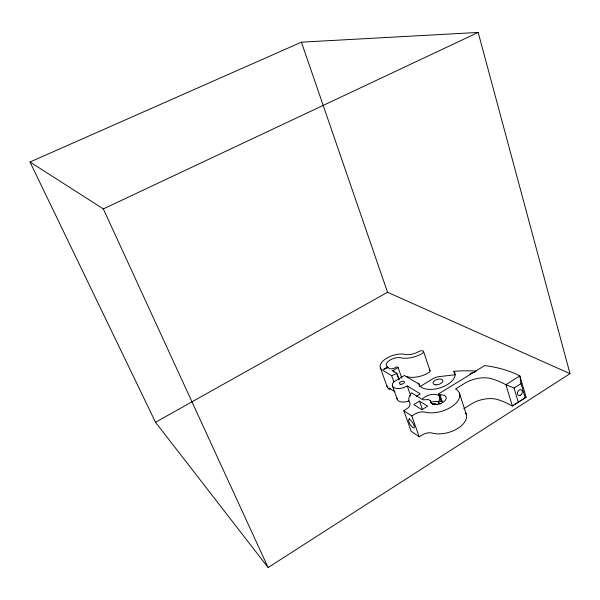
<?xml version="1.0" encoding="UTF-8"?>
<svg xmlns="http://www.w3.org/2000/svg" width="600" height="600" viewBox="0 0 600 600"><rect width="100%" height="100%" fill="white"/><g stroke="black" fill="none" stroke-linecap="round" stroke-linejoin="round"><path stroke-width="0.9" d="M465.322 412.38A21.75 12.255 -16.5 0 1 457.845 428.393A21.75 12.255 -16.5 0 1 432.345 433.08A9.015 5.205 -17.5 0 0 422.01 435L419.175 436.785L411.15 431.265L403.83 410.715L406.298 409.192A8.805 4.732 -18.6 0 0 409.732 402.855A22.065 11.768 -17.2 0 1 411.63 392.835L419.632 397.763A9.848 5.235 -17.3 0 0 421.658 399.007L423.06 399.87L428.505 399.54L430.447 400.89A8.16 4.41 -16.8 0 0 437.22 404.377A8.16 4.41 -16.8 0 0 446.092 398.91A8.16 4.41 -16.8 0 0 440.28 394.838L438.51 393.967L484.635 365.587A124.252 71.655 -17.6 0 1 517.523 374.782L519.855 375.915L526.11 397.207L512.34 406.02L510.045 404.783A103.89 62.265 -17.4 0 0 498.225 399.743A21.675 12.158 -14.5 0 0 471.375 403.987L463.822 408.735M392.175 370.62L396.908 373.11L399.3 379.875M392.228 370.575L393.338 370.365L393.96 372.12M526.11 397.207L512.34 406.02L505.905 384.697L503.603 383.528A105.023 60.427 -17.7 0 0 491.775 378.78A21.9 11.79 -15 0 0 464.715 383.303L455.535 388.972A21.975 11.873 -16.8 0 1 453.255 405.577A21.975 11.873 -16.8 0 1 425.107 412.178A9.113 5.048 -17.8 0 0 414.69 414.195L411.817 415.972L403.83 410.715M268.118 567.562L570 373.665L478.178 32.438L301.418 42.172L30 162.007L155.528 422.272L268.118 567.562L103.335 208.913L30 162.007M514.058 388.013L520.995 383.618L519.855 375.915L505.905 384.697L514.058 388.013L518.213 401.94M419.49 401.138L413.827 404.61L421.89 409.725L427.62 406.185L419.49 401.138L422.46 409.695M476.04 371.048A123.825 72.352 -17.5 0 0 453.877 371.295A18.817 9.75 -16.8 0 1 440.835 387.585A18.817 9.75 -16.8 0 1 418.702 383.212L418.118 383.565L404.415 375.472L393.825 381.81A10.02 5.145 -18.4 0 0 395.168 388.185A10.02 5.145 -18.4 0 0 407.265 385.965L420.225 393.832A21.99 11.887 -17.1 0 0 416.513 396.495M386.947 385.793A15.383 7.883 -18.4 0 0 389.228 389.19L390.525 388.41M401.783 378.105L398.07 367.545L396.795 366.803L395.482 367.582A4.853 2.393 -18.6 0 1 389.025 368.43L387.592 366.975A9.075 4.455 -18.5 0 1 389.362 360.502A9.075 4.455 -18.5 0 1 400.845 357.788A17.918 8.625 -17.8 0 0 422.272 353.445A3.232 1.575 -17.5 0 0 423.082 350.985A3.232 1.575 -17.5 0 0 418.748 351.577A11.558 5.558 -17.8 0 1 405 354.375A15.525 7.62 -18.5 0 0 385.433 359.032A15.525 7.62 -18.5 0 0 382.35 370.072L391.65 375.705L396.66 373.47L398.647 378.975M393.338 370.365L398.07 367.545M387.592 366.975L383.663 369.3L387.87 367.74M155.528 422.272L387.525 292.267L570 373.665M103.335 208.913L478.178 32.438M422.408 399.09A9.817 5.295 -17.2 0 1 435.87 394.478A9.817 5.295 -17.2 0 1 438.188 401.79L438.803 403.62L440.73 403.68M439.928 403.702L440.978 403.53M439.463 403.755L438.188 401.79M438.57 402.135A8.13 4.447 -16.7 0 1 442.207 401.347L440.692 400.447L438.51 393.967M394.98 391.815L388.748 387.87L389.228 389.19M380.438 368.055L387.293 387.082M391.65 375.705L393.825 381.81M392.355 385.612L397.132 398.97M411.817 415.972L419.175 436.785M407.257 385.965L410.812 396.105M301.418 42.172L387.525 292.267M418.702 383.212L419.888 386.655L432.645 378.907A9.525 4.973 -16.8 0 1 438.877 376.657L455.01 374.775L453.877 371.295M430.478 400.74L431.31 403.178M440.025 394.853L442.207 401.347M423.615 351.653L430.08 370.837M459.375 393.15L466.185 414.03M520.995 383.618L525.09 397.53M409.005 400.928A9.953 5.258 -18.3 0 1 397.088 398.062M470.22 374.73A2.775 1.448 -15.2 0 1 471.45 373.05A2.775 1.448 -15.2 0 1 474.353 372.48M431.25 402.188A9.788 5.348 -17.1 0 1 438.847 401.67M434.265 404.077A5.242 2.865 -17.1 0 1 437.115 404.625M429.188 369.998A3.202 1.627 -17.3 0 1 428.768 372.668A17.76 8.918 -17.6 0 1 407.482 376.815A8.992 4.605 -18.4 0 0 406.312 376.605M432.353 404.123A4.373 2.385 -17.1 0 1 436.56 404.64M409.312 418.778L408.735 419.827A4.838 1.522 57.8 0 0 410.662 425.213A4.838 1.522 57.8 0 0 414.248 427.612A4.838 1.522 57.8 0 0 412.327 422.228L409.312 418.778M400.778 384.263A2.655 1.365 -18.4 0 0 404.467 382.035A2.655 1.365 -18.4 0 0 400.515 381.877A2.655 1.365 -18.4 0 0 400.778 384.263M435.93 384.847A5.077 2.647 -16.8 0 0 442.845 380.603A5.077 2.647 -16.8 0 0 435.075 380.325A5.077 2.647 -16.8 0 0 435.93 384.847M520.62 395.145A3.083 2.302 -63.4 0 0 521.55 390.053A3.083 2.302 -63.4 0 0 517.447 392.655A3.083 2.302 -63.4 0 0 520.62 395.145"/></g></svg>
